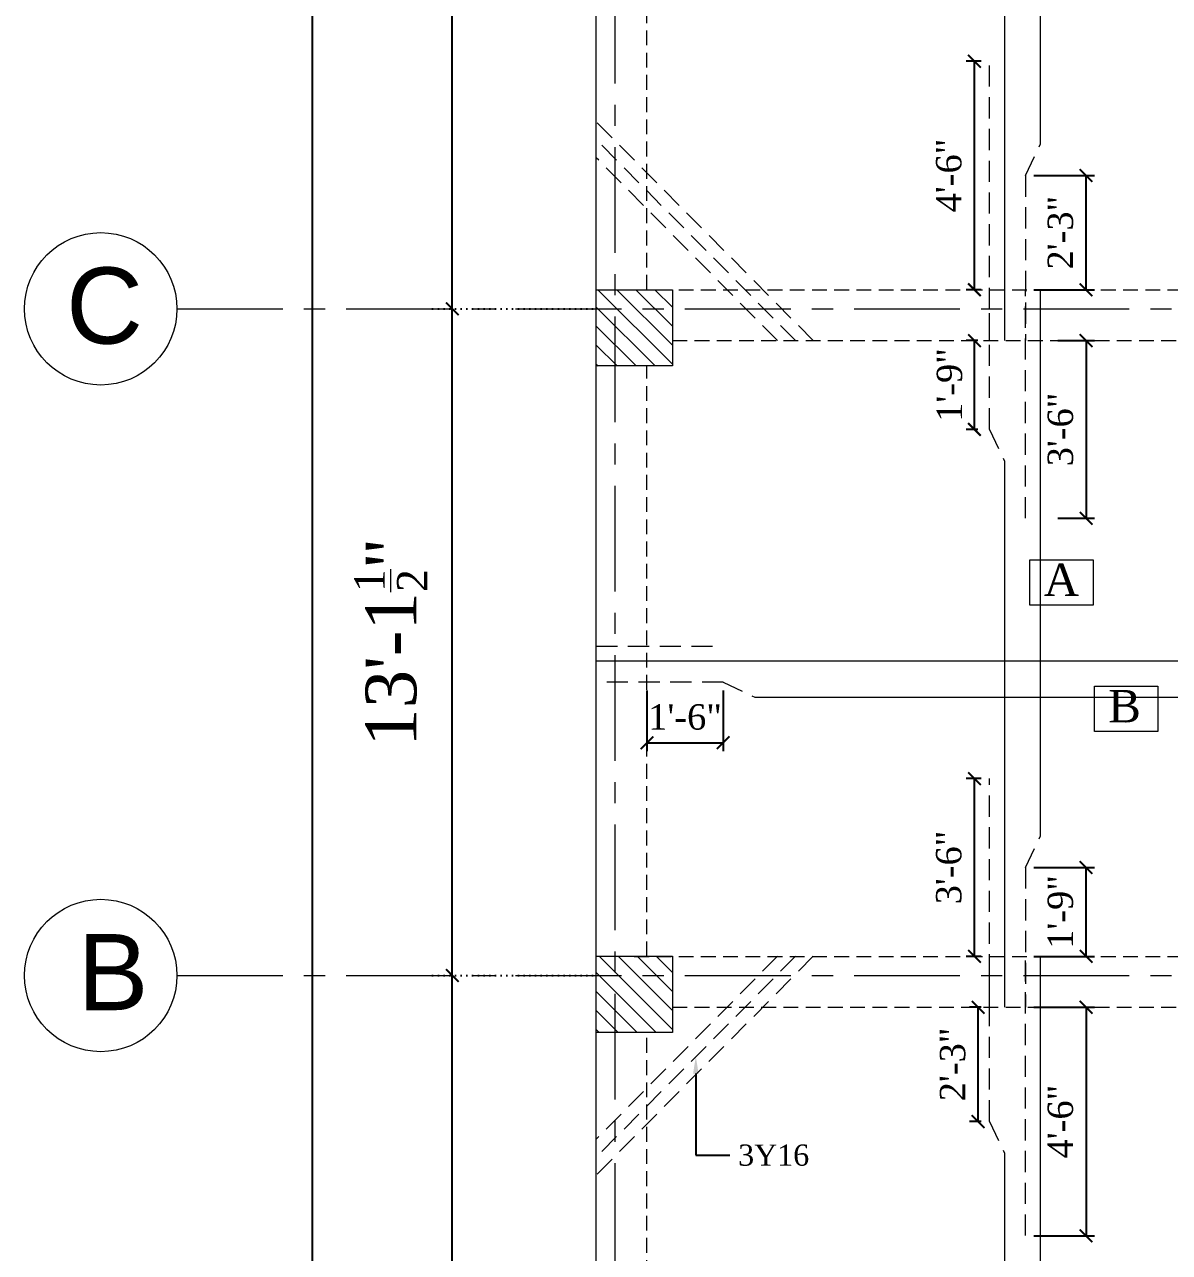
# Model space of a CAD drawing. Header units: feet. Extents: x 35006 to 48642, y 16494 to 18305.
# Drawn here: x 47525.9 to 47796.4, y 17091.8 to 17381.9 of the extents above; entities that cross this region are included whole.
import ezdxf
from ezdxf import colors
from ezdxf.entities.mleader import LeaderData, LeaderLine
from ezdxf.math import Vec2, Vec3

# ---------------------------------------------------------------- set-up
doc = ezdxf.new("R2010")
doc.units = ezdxf.units.FT
for name, pattern in [('CENTER', [2, 1.25, -0.25, 0.25, -0.25]), ('DOT2', [0.125, 0, -0.125]), ('HIDDEN', [0.375, 0.25, -0.125])]:
    doc.linetypes.add(name, pattern=pattern)
for name, color, linetype in [('0_TEXT', 1, 'Continuous'), ('DIM', 1, 'Continuous'), ('ST DIM', 11, 'Continuous'), ('ST TABLE', 2, 'Continuous'), ('ST TEX', 3, 'Continuous')]:
    doc.layers.add(name, color=color, linetype=linetype)
for name, color, linetype, lineweight in [('Column', 1, 'Continuous', 15), ('Dimension', 2, 'Continuous', 9), ('Hatch', 9, 'Continuous', 9), ('ST Beam', 7, 'Continuous', 20), ('ST GRIDS', 6, 'CENTER', 9), ('ST REINF', 1, 'Continuous', 35)]:
    doc.layers.add(name, color=color, linetype=linetype, lineweight=lineweight)
doc.styles.add('RomanS', font='times.ttf')
doc.styles.get("Standard").update_dxf_attribs({"font": 'arial.ttf'})
doc.dimstyles.new('1-1', dxfattribs={"dimtxt": 9, "dimasz": 5, "dimexe": 6, "dimexo": 6, "dimgap": 3, "dimtad": 1, "dimdec": 1, "dimzin": 0, "dimdsep": 46, "dimlunit": 4, "dimtxsty": 'RomanS', "dimblk": 'ARCHTICK', "dimcen": 0.09, "dimclrd": 256, "dimclre": 256, "dimclrt": 3, "dimadec": 0, "dimazin": 0, "dimtfac": 0.6, "dimtdec": 1, "dimtix": 1, "dimtofl": 0, "dimtmove": 1, "dimatfit": 0, "dimfxl": 1, "dimtolj": 1, "dimtzin": 0, "dimarcsym": 0})
pattern_1 = [(315, (7844.215, -72.3245), (2.24506403, 2.24506403), [])]

# ---------------------------------------------------------------- blocks, each defined once
blk = doc.blocks.new('_ArchTick')
at = {"color": 0, "const_width": 0.15}
blk.add_lwpolyline([(-0.5, -0.5), (0.5, 0.5)], dxfattribs=at)
blk = doc.blocks.new('*D357')
at = {"layer": 'Defpoints', "color": 0, "ltscale": 10, "transparency": 16777216}
for p in [(47626.99, 17511.56), (47666.16, 17511.56), (47666.16, 17314.71)]:
    blk.add_point(p, dxfattribs=at)
at = {"layer": 'ST DIM', "linetype": 'DOT2', "lineweight": -2, "ltscale": 10, "transparency": 16777216}
for p, q in [((47660.16, 17511.56), (47620.99, 17511.56)), ((47660.16, 17314.71), (47620.99, 17314.71))]:
    blk.add_line(p, q, dxfattribs=at)
at = {"layer": 'ST DIM', "lineweight": -2, "ltscale": 10, "transparency": 16777216}
blk.add_line((47626.99, 17314.71), (47626.99, 17511.56), dxfattribs=at)
at = {"layer": 'ST DIM', "lineweight": -2, "ltscale": 10, "transparency": 16777216, "xscale": 3, "yscale": 3, "zscale": 3}
for p, rotation in [((47626.99, 17511.56), 90), ((47626.99, 17314.71), 270)]:
    blk.add_blockref('_ArchTick', p, dxfattribs=dict(at, rotation=rotation))
at = {"layer": 'ST DIM', "color": 3, "lineweight": 13, "ltscale": 10, "transparency": 16777216, "insert": (47614.89, 17413.13), "char_height": 12, "attachment_point": 5, "rotation": 90, "style": 'RomanS'}
blk.add_mtext('\\A1;16\'-5"', dxfattribs=at)
blk = doc.blocks.new('*D358')
at = {"layer": 'Defpoints', "color": 0, "ltscale": 10, "transparency": 16777216}
for p in [(47626.99, 17314.71), (47666.16, 17314.71), (47666.16, 17157.23)]:
    blk.add_point(p, dxfattribs=at)
at = {"layer": 'ST DIM', "linetype": 'DOT2', "lineweight": -2, "ltscale": 10, "transparency": 16777216}
for p, q in [((47660.16, 17314.71), (47620.99, 17314.71)), ((47660.16, 17157.23), (47620.99, 17157.23))]:
    blk.add_line(p, q, dxfattribs=at)
at = {"layer": 'ST DIM', "lineweight": -2, "ltscale": 10, "transparency": 16777216}
blk.add_line((47626.99, 17157.23), (47626.99, 17314.71), dxfattribs=at)
at = {"layer": 'ST DIM', "lineweight": -2, "ltscale": 10, "transparency": 16777216, "xscale": 3, "yscale": 3, "zscale": 3}
for p, rotation in [((47626.99, 17314.71), 90), ((47626.99, 17157.23), 270)]:
    blk.add_blockref('_ArchTick', p, dxfattribs=dict(at, rotation=rotation))
at = {"layer": 'ST DIM', "color": 3, "lineweight": 13, "ltscale": 10, "transparency": 16777216, "insert": (47612.5, 17235.97), "char_height": 12, "attachment_point": 5, "rotation": 90, "style": 'RomanS'}
blk.add_mtext('\\A1;13\'-1{\\H0.6x;\\S1/2;}"', dxfattribs=at)
blk = doc.blocks.new('*D359')
at = {"layer": 'Defpoints', "color": 0, "ltscale": 10, "transparency": 16777216}
for p in [(47626.99, 17157.23), (47666.16, 17157.23), (47666.16, 16960.48)]:
    blk.add_point(p, dxfattribs=at)
at = {"layer": 'ST DIM', "linetype": 'DOT2', "lineweight": -2, "ltscale": 10, "transparency": 16777216}
for p, q in [((47660.16, 17157.23), (47620.99, 17157.23)), ((47660.16, 16960.48), (47620.99, 16960.48))]:
    blk.add_line(p, q, dxfattribs=at)
at = {"layer": 'ST DIM', "lineweight": -2, "ltscale": 10, "transparency": 16777216}
blk.add_line((47626.99, 16960.48), (47626.99, 17157.23), dxfattribs=at)
at = {"layer": 'ST DIM', "lineweight": -2, "ltscale": 10, "transparency": 16777216, "xscale": 3, "yscale": 3, "zscale": 3}
for p, rotation in [((47626.99, 17157.23), 90), ((47626.99, 16960.48), 270)]:
    blk.add_blockref('_ArchTick', p, dxfattribs=dict(at, rotation=rotation))
at = {"layer": 'ST DIM', "color": 3, "lineweight": 13, "ltscale": 10, "transparency": 16777216, "insert": (47614.89, 17058.86), "char_height": 12, "attachment_point": 5, "rotation": 90, "style": 'RomanS'}
blk.add_mtext('\\A1;16\'-5"', dxfattribs=at)
blk = doc.blocks.new('*D366')
at = {"layer": 'Defpoints', "color": 0, "ltscale": 10, "transparency": 16777216}
for p in [(47594, 17865.88), (47626.99, 17865.88), (47626.99, 16960.48)]:
    blk.add_point(p, dxfattribs=at)
at = {"layer": 'ST DIM', "linetype": 'DOT2', "lineweight": -2, "ltscale": 10, "transparency": 16777216}
for p, q in [((47620.99, 17865.88), (47588, 17865.88)), ((47620.99, 16960.48), (47588, 16960.48))]:
    blk.add_line(p, q, dxfattribs=at)
at = {"layer": 'ST DIM', "lineweight": -2, "ltscale": 10, "transparency": 16777216}
blk.add_line((47594, 16960.48), (47594, 17865.88), dxfattribs=at)
at = {"layer": 'ST DIM', "lineweight": -2, "ltscale": 10, "transparency": 16777216, "xscale": 3, "yscale": 3, "zscale": 3}
for p, rotation in [((47594, 17865.88), 90), ((47594, 16960.48), 270)]:
    blk.add_blockref('_ArchTick', p, dxfattribs=dict(at, rotation=rotation))
at = {"layer": 'ST DIM', "color": 3, "lineweight": 13, "ltscale": 10, "transparency": 16777216, "insert": (47579.5, 17413.18), "char_height": 12, "attachment_point": 5, "rotation": 90, "style": 'RomanS'}
blk.add_mtext('\\A1;75\'-5{\\H0.6x;\\S1/2;}"', dxfattribs=at)
blk = doc.blocks.new('*D371')
at = {"layer": 'Defpoints', "color": 0, "transparency": 16777216}
for p in [(47762.43, 17346.21), (47776.74, 17346.21), (47762.43, 17319.21)]:
    blk.add_point(p, dxfattribs=at)
at = {"layer": 'ST DIM', "lineweight": -2, "transparency": 16777216}
for p, q in [((47764.43, 17346.21), (47778.74, 17346.21)), ((47776.74, 17319.21), (47776.74, 17346.21)), ((47764.43, 17319.21), (47778.74, 17319.21))]:
    blk.add_line(p, q, dxfattribs=at)
at = {"layer": 'ST DIM', "lineweight": -2, "transparency": 16777216, "xscale": 3, "yscale": 3, "zscale": 3}
for p, rotation in [((47776.74, 17346.21), 90), ((47776.74, 17319.21), 270)]:
    blk.add_blockref('_ArchTick', p, dxfattribs=dict(at, rotation=rotation))
at = {"layer": 'ST DIM', "color": 3, "lineweight": 9, "transparency": 16777216, "insert": (47770.69, 17332.71), "char_height": 6, "attachment_point": 5, "rotation": 90, "style": 'RomanS'}
blk.add_mtext('\\A1;2\'-3"', dxfattribs=at)
blk = doc.blocks.new('*D474')
at = {"layer": 'Defpoints', "color": 0, "transparency": 16777216}
for p in [(47750.37, 17373.21), (47753.92, 17373.21), (47753.92, 17319.21)]:
    blk.add_point(p, dxfattribs=at)
at = {"layer": 'ST DIM', "lineweight": -2, "transparency": 16777216}
for p, q in [((47751.92, 17373.21), (47748.37, 17373.21)), ((47750.37, 17319.21), (47750.37, 17373.21)), ((47751.92, 17319.21), (47748.37, 17319.21))]:
    blk.add_line(p, q, dxfattribs=at)
at = {"layer": 'ST DIM', "lineweight": -2, "transparency": 16777216, "xscale": 3, "yscale": 3, "zscale": 3}
for p, rotation in [((47750.37, 17373.21), 90), ((47750.37, 17319.21), 270)]:
    blk.add_blockref('_ArchTick', p, dxfattribs=dict(at, rotation=rotation))
at = {"layer": 'ST DIM', "color": 3, "lineweight": 9, "transparency": 16777216, "insert": (47744.32, 17346.21), "char_height": 6, "attachment_point": 5, "rotation": 90, "style": 'RomanS'}
blk.add_mtext('\\A1;4\'-6"', dxfattribs=at)
blk = doc.blocks.new('*D402')
at = {"layer": 'Defpoints', "color": 0, "transparency": 16777216}
for p in [(47673, 17226.53), (47691, 17226.53), (47691, 17212.22)]:
    blk.add_point(p, dxfattribs=at)
at = {"layer": 'ST DIM', "lineweight": -2, "transparency": 16777216}
for p, q in [((47673, 17224.53), (47673, 17210.22)), ((47691, 17224.53), (47691, 17210.22)), ((47673, 17212.22), (47691, 17212.22))]:
    blk.add_line(p, q, dxfattribs=at)
at = {"layer": 'ST DIM', "lineweight": -2, "transparency": 16777216, "xscale": 3, "yscale": 3, "zscale": 3, "rotation": 180}
blk.add_blockref('_ArchTick', (47673, 17212.22), dxfattribs=at)
at = {"layer": 'ST DIM', "lineweight": -2, "transparency": 16777216, "xscale": 3, "yscale": 3, "zscale": 3}
blk.add_blockref('_ArchTick', (47691, 17212.22), dxfattribs=at)
at = {"layer": 'ST DIM', "color": 3, "lineweight": 9, "transparency": 16777216, "insert": (47682, 17218.27), "char_height": 6, "attachment_point": 5, "style": 'RomanS'}
blk.add_mtext('\\A1;1\'-6"', dxfattribs=at)
blk = doc.blocks.new('*D422')
at = {"layer": 'Defpoints', "color": 0, "transparency": 16777216}
for p in [(47762.43, 17182.75), (47776.74, 17182.75), (47762.43, 17161.75)]:
    blk.add_point(p, dxfattribs=at)
at = {"layer": 'ST DIM', "lineweight": -2, "transparency": 16777216}
for p, q in [((47764.43, 17182.75), (47778.74, 17182.75)), ((47776.74, 17161.75), (47776.74, 17182.75)), ((47764.43, 17161.75), (47778.74, 17161.75))]:
    blk.add_line(p, q, dxfattribs=at)
at = {"layer": 'ST DIM', "lineweight": -2, "transparency": 16777216, "xscale": 3, "yscale": 3, "zscale": 3}
for p, rotation in [((47776.74, 17182.75), 90), ((47776.74, 17161.75), 270)]:
    blk.add_blockref('_ArchTick', p, dxfattribs=dict(at, rotation=rotation))
at = {"layer": 'ST DIM', "color": 3, "lineweight": 9, "transparency": 16777216, "insert": (47770.68, 17172.25), "char_height": 6, "attachment_point": 5, "rotation": 90, "style": 'RomanS'}
blk.add_mtext('\\A1;1\'-9"', dxfattribs=at)
blk = doc.blocks.new('*D423')
at = {"layer": 'Defpoints', "color": 0, "transparency": 16777216}
for p in [(47750.37, 17307.22), (47753.19, 17307.22), (47753.19, 17286.22)]:
    blk.add_point(p, dxfattribs=at)
at = {"layer": 'ST DIM', "lineweight": -2, "transparency": 16777216}
for p, q in [((47751.19, 17307.22), (47748.37, 17307.22)), ((47750.37, 17286.22), (47750.37, 17307.22)), ((47751.19, 17286.22), (47748.37, 17286.22))]:
    blk.add_line(p, q, dxfattribs=at)
at = {"layer": 'ST DIM', "lineweight": -2, "transparency": 16777216, "xscale": 3, "yscale": 3, "zscale": 3}
for p, rotation in [((47750.37, 17307.22), 90), ((47750.37, 17286.22), 270)]:
    blk.add_blockref('_ArchTick', p, dxfattribs=dict(at, rotation=rotation))
at = {"layer": 'ST DIM', "color": 3, "lineweight": 9, "transparency": 16777216, "insert": (47744.49, 17296.72), "char_height": 6, "attachment_point": 5, "rotation": 90, "style": 'RomanS'}
blk.add_mtext('\\A1;1\'-9"', dxfattribs=at)
blk = doc.blocks.new('*D519')
at = {"layer": 'Defpoints', "color": 0, "transparency": 16777216}
for p in [(47750.37, 17203.75), (47753.92, 17203.75), (47753.92, 17161.75)]:
    blk.add_point(p, dxfattribs=at)
at = {"layer": 'ST DIM', "lineweight": -2, "transparency": 16777216}
for p, q in [((47751.92, 17203.75), (47748.37, 17203.75)), ((47750.37, 17161.75), (47750.37, 17203.75)), ((47751.92, 17161.75), (47748.37, 17161.75))]:
    blk.add_line(p, q, dxfattribs=at)
at = {"layer": 'ST DIM', "lineweight": -2, "transparency": 16777216, "xscale": 3, "yscale": 3, "zscale": 3}
for p, rotation in [((47750.37, 17203.75), 90), ((47750.37, 17161.75), 270)]:
    blk.add_blockref('_ArchTick', p, dxfattribs=dict(at, rotation=rotation))
at = {"layer": 'ST DIM', "color": 3, "lineweight": 9, "transparency": 16777216, "insert": (47744.32, 17182.75), "char_height": 6, "attachment_point": 5, "rotation": 90, "style": 'RomanS'}
blk.add_mtext('\\A1;3\'-6"', dxfattribs=at)
blk = doc.blocks.new('*D424')
at = {"layer": 'Defpoints', "color": 0, "transparency": 16777216}
for p in [(47768.06, 17307.22), (47768.06, 17265.23), (47776.74, 17265.23)]:
    blk.add_point(p, dxfattribs=at)
at = {"layer": 'ST DIM', "lineweight": -2, "transparency": 16777216}
for p, q in [((47770.06, 17307.22), (47778.74, 17307.22)), ((47776.74, 17307.22), (47776.74, 17265.23)), ((47770.06, 17265.23), (47778.74, 17265.23))]:
    blk.add_line(p, q, dxfattribs=at)
at = {"layer": 'ST DIM', "lineweight": -2, "transparency": 16777216, "xscale": 3, "yscale": 3, "zscale": 3}
for p, rotation in [((47776.74, 17307.22), 90), ((47776.74, 17265.23), 270)]:
    blk.add_blockref('_ArchTick', p, dxfattribs=dict(at, rotation=rotation))
at = {"layer": 'ST DIM', "color": 3, "lineweight": 9, "transparency": 16777216, "insert": (47770.69, 17286.22), "char_height": 6, "attachment_point": 5, "rotation": 90, "style": 'RomanS'}
blk.add_mtext('\\A1;3\'-6"', dxfattribs=at)
blk = doc.blocks.new('*D443')
at = {"layer": 'Defpoints', "color": 0, "transparency": 16777216}
for p in [(47751.23, 17149.73), (47753.92, 17149.73), (47753.92, 17122.73)]:
    blk.add_point(p, dxfattribs=at)
at = {"layer": 'ST DIM', "lineweight": -2, "transparency": 16777216}
for p, q in [((47751.92, 17149.73), (47749.23, 17149.73)), ((47751.23, 17122.73), (47751.23, 17149.73)), ((47751.92, 17122.73), (47749.23, 17122.73))]:
    blk.add_line(p, q, dxfattribs=at)
at = {"layer": 'ST DIM', "lineweight": -2, "transparency": 16777216, "xscale": 3, "yscale": 3, "zscale": 3}
for p, rotation in [((47751.23, 17149.73), 90), ((47751.23, 17122.73), 270)]:
    blk.add_blockref('_ArchTick', p, dxfattribs=dict(at, rotation=rotation))
at = {"layer": 'ST DIM', "color": 3, "lineweight": 9, "transparency": 16777216, "insert": (47745.23, 17136.23), "char_height": 6, "attachment_point": 5, "rotation": 90, "style": 'RomanS'}
blk.add_mtext('\\A1;2\'-3"', dxfattribs=at)
blk = doc.blocks.new('*D448')
at = {"layer": 'Defpoints', "color": 0, "transparency": 16777216}
for p in [(47762.43, 17149.73), (47762.43, 17095.73), (47776.74, 17095.73)]:
    blk.add_point(p, dxfattribs=at)
at = {"layer": 'ST DIM', "lineweight": -2, "transparency": 16777216}
for p, q in [((47764.43, 17149.73), (47778.74, 17149.73)), ((47776.74, 17149.73), (47776.74, 17095.73)), ((47764.43, 17095.73), (47778.74, 17095.73))]:
    blk.add_line(p, q, dxfattribs=at)
at = {"layer": 'ST DIM', "lineweight": -2, "transparency": 16777216, "xscale": 3, "yscale": 3, "zscale": 3}
for p, rotation in [((47776.74, 17149.73), 90), ((47776.74, 17095.73), 270)]:
    blk.add_blockref('_ArchTick', p, dxfattribs=dict(at, rotation=rotation))
at = {"layer": 'ST DIM', "color": 3, "lineweight": 9, "transparency": 16777216, "insert": (47770.69, 17122.73), "char_height": 6, "attachment_point": 5, "rotation": 90, "style": 'RomanS'}
blk.add_mtext('\\A1;4\'-6"', dxfattribs=at)

msp = doc.modelspace()

# ---------------------------------------------------------------- hatches: boundary and pattern name
at = {"layer": 'Hatch', "lineweight": 9, "transparency": 33554505}
h = msp.add_hatch(dxfattribs=at)
h.set_pattern_fill('ANSI31', color=253, angle=-90)
h.set_pattern_definition(pattern_1)
h.paths.add_polyline_path([(47661, 17319.22), (47661, 17301.22), (47679, 17301.22), (47679, 17319.22)])
h = msp.add_hatch(dxfattribs=at)
h.set_pattern_fill('ANSI31', color=253, angle=-90)
h.set_pattern_definition(pattern_1)
h.paths.add_polyline_path([(47661, 17161.78), (47661, 17143.78), (47679, 17143.78), (47679, 17161.78)])

# ---------------------------------------------------------------- linework, layer by layer
at = {"layer": 'Column', "lineweight": 18}
for points in [[(47661, 17319.22), (47679, 17319.22), (47679, 17301.22), (47661, 17301.22)], [(47661, 17161.78), (47679, 17161.78), (47679, 17143.78), (47661, 17143.78)]]:
    msp.add_lwpolyline(points, close=True, dxfattribs=at)
at = {"layer": 'DIM', "lineweight": 13}
for centre in [(47543.95, 17314.72), (47543.95, 17157.23)]:
    msp.add_circle(centre, 18, dxfattribs=at)
at = {"layer": 'ST Beam', "linetype": 'Continuous', "lineweight": 15, "ltscale": 10}
msp.add_line((47661, 16955.98), (47661, 17870.38), dxfattribs=at)
at = {"layer": 'ST Beam', "linetype": 'HIDDEN', "lineweight": 13, "ltscale": 14}
for p, q in [((47673, 17319.21), (47673, 17498.06)), ((47670, 17319.21), (48566.4, 17319.21)), ((47679, 17307.21), (47845.85, 17307.21)), ((47673, 17161.73), (47673, 17301.22)), ((47670, 17161.73), (48566.4, 17161.73)), ((47679, 17149.73), (47845.85, 17149.73)), ((47673, 16970.98), (47673, 17143.78))]:
    msp.add_line(p, q, dxfattribs=at)
at = {"layer": 'ST GRIDS', "color": 251, "lineweight": 13, "ltscale": 20}
for p, q in [((47665.5, 16847.93), (47665.5, 17870.38)), ((47561.95, 17314.72), (48575.4, 17314.72)), ((47561.95, 17157.23), (48575.4, 17157.23))]:
    msp.add_line(p, q, dxfattribs=at)
at = {"layer": 'ST REINF', "lineweight": 18}
for p, q in [((47765.98, 17353.71), (47765.98, 17516.06)), ((47757.47, 17469.56), (47757.47, 17307.21)), ((47765.98, 17190.25), (47765.98, 17319.22)), ((47757.47, 17278.72), (47757.47, 17149.75)), ((47820.35, 17231.48), (47661, 17231.48)), ((47698.5, 17222.98), (47866.85, 17222.98)), ((47765.98, 16993.48), (47765.98, 17161.78)), ((47757.47, 17115.28), (47757.47, 16955.98))]:
    msp.add_line(p, q, dxfattribs=at)
at = {"layer": 'ST REINF', "linetype": 'HIDDEN', "lineweight": 18, "ltscale": 20}
for p, q in [((47753.92, 17307.21), (47753.92, 17373.21)), ((47712.3, 17307.21), (47661, 17358.93)), ((47708.08, 17307.21), (47661, 17354.67)), ((47762.43, 17346.21), (47765.98, 17353.71)), ((47703.85, 17307.21), (47661, 17350.41)), ((47762.43, 17346.21), (47762.43, 17307.21)), ((47753.92, 17286.22), (47753.92, 17319.22)), ((47762.43, 17265.23), (47762.43, 17319.23)), ((47753.92, 17286.22), (47757.47, 17278.72)), ((47661, 17235.04), (47691, 17235.04)), ((47691, 17226.53), (47661, 17226.53)), ((47691, 17226.53), (47698.5, 17222.98)), ((47753.92, 17149.75), (47753.92, 17203.75)), ((47762.43, 17182.75), (47765.98, 17190.25)), ((47762.43, 17182.75), (47762.43, 17149.75)), ((47703.85, 17161.78), (47661, 17118.59)), ((47708.08, 17161.78), (47661, 17114.33)), ((47712.3, 17161.78), (47661, 17110.07)), ((47753.92, 17122.78), (47753.92, 17161.78)), ((47762.43, 17095.78), (47762.43, 17161.78)), ((47753.92, 17122.78), (47757.47, 17115.28))]:
    msp.add_line(p, q, dxfattribs=at)
at = {"layer": 'ST TABLE', "color": 2, "lineweight": 9}
for points in [[(47763.44, 17255.46), (47778.41, 17255.46), (47778.41, 17244.74), (47763.44, 17244.74)], [(47778.7, 17225.59), (47793.67, 17225.59), (47793.67, 17214.87), (47778.7, 17214.87)]]:
    msp.add_lwpolyline(points, close=True, dxfattribs=at)

# ---------------------------------------------------------------- texts
at = {"layer": '0_TEXT', "color": 2, "char_height": 18, "attachment_point": 1}
for s, insert in [('C', (47535.77, 17324.49)), ('B', (47538.45, 17167.04))]:
    msp.add_mtext_dynamic_manual_height_columns(s, width=33.971, gutter_width=30, heights=[0], dxfattribs=dict(at, insert=insert))
at = {"layer": 'ST TEX', "color": 3, "lineweight": 9, "transparency": 33554684, "style": 'RomanS'}
for s, p in [('A', (47766.73, 17246.9)), ('B', (47781.99, 17217.03))]:
    msp.add_text(s, height=7.65, dxfattribs=at).set_placement(p)

# ---------------------------------------------------------------- dimensions: what is measured, and where the dimension line sits
at = {"layer": 'ST DIM', "lineweight": 13, "ltscale": 10}
for base, p1, p2, picture, middle in [((47594, 17865.88), (47626.99, 16960.48), (47626.99, 17865.88), '*D366', (47579.5, 17413.18)), ((47626.9889, 17511.5576), (47666.1615, 17314.7096), (47666.1615, 17511.5576), '*D357', (47614.8851, 17413.1336)), ((47626.99, 17314.71), (47666.16, 17157.23), (47666.16, 17314.71), '*D358', (47612.5, 17235.97))]:
    dim = msp.add_linear_dim(base=base, p1=p1, p2=p2, angle=90, dimstyle='1-1', override={"dimtxt": 12, "dimasz": 3, "dimgap": 6, "dimpost": '\\X'}, dxfattribs=at)
    dim.commit()
    dim.dimension.update_dxf_attribs({"geometry": picture, "text_midpoint": middle})
at = {"layer": 'ST DIM', "lineweight": 9}
for base, p1, p2, picture, middle in [((47750.37, 17373.21), (47753.92, 17319.21), (47753.92, 17373.21), '*D474', (47744.32, 17346.21)), ((47776.74, 17265.23), (47768.06, 17307.22), (47768.06, 17265.23), '*D424', (47770.69, 17286.22)), ((47750.37, 17203.75), (47753.92, 17161.75), (47753.92, 17203.75), '*D519', (47744.32, 17182.75)), ((47776.74, 17095.73), (47762.43, 17149.73), (47762.43, 17095.73), '*D448', (47770.69, 17122.73))]:
    dim = msp.add_linear_dim(base=base, p1=p1, p2=p2, angle=90, dimstyle='1-1', override={"dimtxt": 6, "dimasz": 3, "dimexe": 2, "dimexo": 2, "dimpost": '\\X'}, dxfattribs=at)
    dim.commit()
    dim.dimension.update_dxf_attribs({"geometry": picture, "text_midpoint": middle})
for base, p1, p2, picture, middle in [((47776.74, 17346.21), (47762.43, 17319.21), (47762.43, 17346.21), '*D371', (47776.74, 17332.71)), ((47750.37, 17307.22), (47753.19, 17286.22), (47753.19, 17307.22), '*D423', (47750.55, 17296.72)), ((47776.74, 17182.75), (47762.43, 17161.75), (47762.43, 17182.75), '*D422', (47776.74, 17172.25)), ((47751.23, 17149.73), (47753.92, 17122.73), (47753.92, 17149.73), '*D443', (47751.29, 17136.23))]:
    dim = msp.add_linear_dim(base=base, p1=p1, p2=p2, angle=90, dimstyle='1-1', override={"dimtxt": 6, "dimasz": 3, "dimexe": 2, "dimexo": 2, "dimpost": '\\X'}, dxfattribs=at)
    dim.commit()
    dim.dimension.update_dxf_attribs({"geometry": picture, "text_midpoint": middle, "dimtype": 160})
dim = msp.add_linear_dim(base=(47691, 17212.22), p1=(47673, 17226.53), p2=(47691, 17226.53), dimstyle='1-1', override={"dimtxt": 6, "dimasz": 3, "dimexe": 2, "dimexo": 2, "dimpost": '\\X'}, dxfattribs=at)
dim.commit()
dim.dimension.update_dxf_attribs({"geometry": '*D402', "text_midpoint": (47682, 17212.22), "dimtype": 160})
at = {"layer": 'ST DIM', "lineweight": 13, "ltscale": 10}
dim = msp.add_linear_dim(base=(47626.99, 17157.23), p1=(47666.16, 16960.48), p2=(47666.16, 17157.23), angle=90, text='16\'-5"', dimstyle='1-1', override={"dimtxt": 12, "dimasz": 3, "dimgap": 6, "dimpost": '\\X'}, dxfattribs=at)
dim.commit()
dim.dimension.update_dxf_attribs({"geometry": '*D359', "text_midpoint": (47614.89, 17058.86)})

# ---------------------------------------------------------------- leaders
at = {"layer": 'Dimension'}
ml = msp.add_multileader_mtext('Standard', dxfattribs=at)
ml.set_content('3Y16', color=256, style='RomanS')
ml.set_leader_properties()
ml.build(insert=Vec2(0, 0))
ctx = ml.context
ctx.base_point, ctx.char_height, ctx.plane_origin = Vec3(47692.54, 17114.77), 5, Vec3(47684.54, 17138.06)
notes = []
notes.append((ctx, [(0, (1, 1, 0), (47684.54, 17114.77), (1, 0), 8, [(0, [(47684.54, 17138.06)], 0, [])])]))
ctx.mtext.insert, ctx.mtext.flow_direction = Vec3(47694.54, 17117.31), 5
for ctx, leaders in notes:
    for number, flags, end, landing, length, lines in leaders:
        leader = LeaderData()
        leader.index, (leader.has_last_leader_line, leader.has_dogleg_vector, leader.attachment_direction) = number, flags
        leader.last_leader_point, leader.dogleg_vector, leader.dogleg_length = Vec3(end), Vec3(landing), length
        for number, points, colour, breaks in lines:
            line = LeaderLine()
            line.index, line.vertices, line.color, line.breaks = number, Vec3.list(points), colors.encode_raw_color(colour), breaks
            leader.lines.append(line)
        ctx.leaders.append(leader)

doc.saveas('drawing.dxf')
